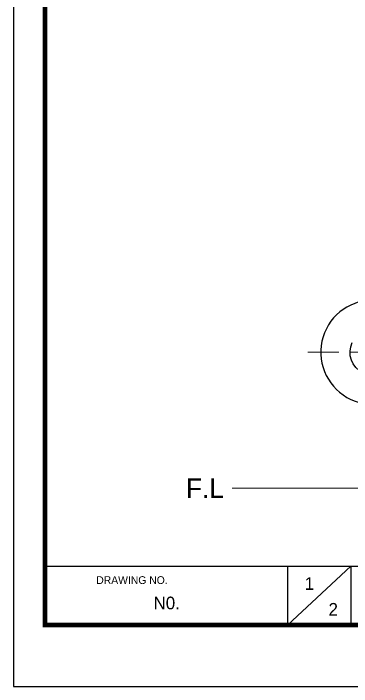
# Model space of a CAD drawing. Extents: x 0 to 1128, y 0 to 827.
# Drawn here: x 0 to 194.2, y 0 to 387.1 of the extents above; entities that cross this region are included whole.
import ezdxf

# ---------------------------------------------------------------- set-up
doc = ezdxf.new("R2010")
doc.units = 0
doc.header["$LTSCALE"] = 4
doc.header["$MEASUREMENT"] = 0
doc.linetypes.add('CENTER2', pattern=[28.575, 19.05, -3.175, 3.175, -3.175])
doc.layers.get('0').update_dxf_attribs({"linetype": 'CONTINUOUS'})
doc.layers.add('1', color=7, linetype='CONTINUOUS')
doc.layers.add('Cneter', color=1, linetype='CENTER2', lineweight=13)
doc.layers.add('치수선', color=7, linetype='CONTINUOUS', lineweight=20)
doc.styles.add('Daelim Dimension', font='')
doc.styles.get('Daelim Dimension').set_extended_font_data('나눔고딕')

msp = doc.modelspace()

# ---------------------------------------------------------------- linework, layer by layer
at = {"color": 5}
msp.add_line((18.14, 69.28), (926.74, 69.28), dxfattribs=at)
at = {"color": 5, "ltscale": 40}
for p, q in [((157.42, 69.28), (157.42, 35.27)), ((157.42, 69.28), (157.42, 35.27)), ((193.81, 69.28), (157.42, 35.27)), ((193.81, 69.28), (157.42, 35.27)), ((193.81, 69.28), (193.81, 35.27)), ((193.81, 69.28), (193.81, 35.27))]:
    msp.add_line(p, q, dxfattribs=at)
at = {"ltscale": 0.5}
msp.add_lwpolyline([(0, 0), (1128.4, 0), (1128.4, 826.8), (0, 826.8)], close=True, dxfattribs=at)
at = {"color": 5, "linetype": 'ByBlock', "lineweight": 200, "const_width": 2.6}
msp.add_lwpolyline([(18.14, 35.4), (1110.14, 35.4), (1110.14, 807.6), (18.14, 807.6)], close=True, dxfattribs=at)
at = {"ltscale": 0.5}
msp.add_arc((206.56, 192.29), 30, 91.0282, 38.8202, dxfattribs=at)
at = {"layer": '1', "color": 7, "linetype": 'Continuous', "extrusion": (0, 0, -1)}
msp.add_arc((-206.56, 192.29), 13.2, 205.0756, 25.0756, dxfattribs=at)
at = {"layer": 'Cneter', "lineweight": 5, "ltscale": 0.5}
msp.add_line((244.06, 192.29), (169.06, 192.29), dxfattribs=at)
at = {"layer": '치수선'}
msp.add_line((809.74, 114.1), (125.67, 114.1), dxfattribs=at)

# ---------------------------------------------------------------- texts
at = {"color": 5, "ltscale": 40, "style": 'Daelim Dimension'}
msp.add_text('DRAWING NO.', height=4.453, dxfattribs=at).set_placement((47.56, 58.99))
at = {"attachment_point": 1, "style": 'Daelim Dimension'}
for s, insert, char_height, width in [('1', (167.32, 62.9), 7.29, 10.17), ('N0. ', (80.45, 51.71), 7.287, 45.7148), ('2', (180.99, 48.05), 7.29, 10.17)]:
    msp.add_mtext(s, dxfattribs=dict(at, insert=insert, char_height=char_height, width=width))
at = {"layer": '치수선', "insert": (120.85, 119.71), "char_height": 11.25, "attachment_point": 3, "style": 'Daelim Dimension'}
msp.add_mtext_dynamic_manual_height_columns('F.L', width=17.4109, gutter_width=12.5, heights=[0], dxfattribs=at)

doc.saveas('drawing.dxf')
